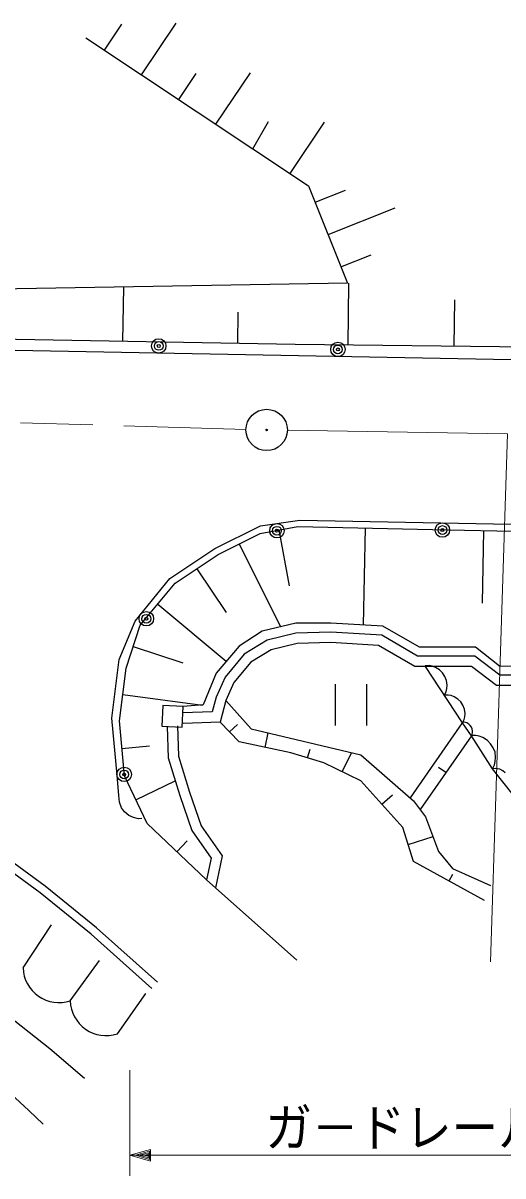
# Model space of a CAD drawing. Units: millimetres, scale not verified. Extents: x 40000 to 680000, y 20000 to 380000.
# Drawn here: x 415237 to 438420, y 275897 to 331623 of the extents above; entities that cross this region are included whole.
import ezdxf
from ezdxf.enums import TextEntityAlignment as Align

# ---------------------------------------------------------------- set-up
doc = ezdxf.new("R2010")
doc.units = ezdxf.units.MM
doc.header["$LTSCALE"] = 1000
doc.linetypes.add('CHAIN', pattern=[18.5, 12, -1.5, 3.5, -1.5])
for name, color, linetype, lineweight in [('M-BGD', 7, 'Continuous', 25), ('M-BMK', 2, 'CHAIN', 13), ('M-BMK-SRVR', 3, 'Continuous', 25), ('M-STR-HTXT', 7, 'Continuous', 13)]:
    doc.layers.add(name, color=color, linetype=linetype, lineweight=lineweight)
doc.styles.add('ＭＳ ゴシック', font='')
doc.styles.get('ＭＳ ゴシック').set_extended_font_data('MS Gothic')

msp = doc.modelspace()

# ---------------------------------------------------------------- linework, layer by layer
at = {"layer": 'M-BGD'}
for p, q in [((419170, 330312), (420010, 331574)), ((420963, 329119), (422630, 331623)), ((418274, 330909), (429033, 323748)), ((422757, 327925), (423596, 329187)), ((424550, 326732), (426217, 329218)), ((426343, 325538), (427094, 326859)), ((428136, 324345), (429795, 326836)), ((429033, 323748), (430905, 319057)), ((429345, 322966), (430812, 323552)), ((429969, 321403), (433211, 322697)), ((430593, 319839), (432060, 320425)), ((430905, 319057), (401758, 318532)), ((420055, 316235), (420102, 318863)), ((430947, 316058), (430980, 319057)), ((436070, 316002), (436095, 318249)), ((425609, 316135), (425636, 317654)), ((447758, 315172), (395808, 316157)), ((428386, 316086), (411724, 316384)), ((448878, 315861), (428386, 316086)), ((424495, 306223), (426704, 307328)), ((426684, 306952), (428516, 307289)), ((426704, 307328), (428609, 307594)), ((427600, 307120), (428098, 304416)), ((428516, 307289), (435023, 307144)), ((428609, 307594), (451618, 307175)), ((431770, 307217), (431665, 302524)), ((435023, 307144), (454956, 306755)), ((437487, 307096), (437419, 303581)), ((424660, 305939), (426684, 306952)), ((422323, 304775), (424495, 306223)), ((422587, 304542), (424660, 305939)), ((425672, 306446), (427676, 302439)), ((423624, 305241), (425049, 303127)), ((420647, 302718), (422323, 304775)), ((420900, 302517), (422587, 304542)), ((421744, 303529), (425050, 300774)), ((419885, 300852), (420647, 302718)), ((428420, 302614), (426781, 302228)), ((430107, 302614), (428420, 302614)), ((432613, 302469), (430107, 302614)), ((420225, 300444), (420900, 302517)), ((426781, 302228), (425672, 301505)), ((428420, 302132), (427022, 301794)), ((430107, 302180), (428420, 302132)), ((432565, 302035), (430107, 302180)), ((434300, 301023), (432565, 302035)), ((434397, 301457), (432613, 302469)), ((420563, 301481), (422958, 300701)), ((425672, 301505), (424563, 300203)), ((427022, 301794), (425913, 301119)), ((428486, 301633), (427215, 301326)), ((430099, 301679), (428486, 301633)), ((432416, 301543), (430099, 301679)), ((434165, 300523), (432416, 301543)), ((425913, 301119), (424997, 300011)), ((427215, 301326), (426245, 300736)), ((437065, 301023), (434300, 301023)), ((437096, 301457), (434397, 301457)), ((438270, 300107), (437065, 301023)), ((438253, 300541), (437096, 301457)), ((419524, 298029), (419885, 300852)), ((419888, 297890), (420225, 300444)), ((426245, 300736), (425426, 299744)), ((436897, 300523), (434165, 300523)), ((434862, 300564), (434664, 300556)), ((436469, 297793), (434686, 300523)), ((435003, 300534), (434862, 300564)), ((435163, 300476), (435003, 300534)), ((435360, 300361), (435163, 300476)), ((438102, 299607), (436897, 300523)), ((441434, 300493), (438253, 300541)), ((424563, 300203), (423937, 298661)), ((424997, 300011), (424563, 299047)), ((435500, 300209), (435360, 300361)), ((435612, 300038), (435500, 300209)), ((435695, 299849), (435612, 300038)), ((435721, 299622), (435695, 299849)), ((441355, 300107), (438270, 300107)), ((425426, 299744), (425036, 298879)), ((430318, 299668), (430318, 297668)), ((431838, 297668), (431838, 299668)), ((435594, 299133), (435681, 299311)), ((435681, 299311), (435710, 299452)), ((435710, 299452), (435721, 299622)), ((441234, 299607), (438102, 299607)), ((420057, 299167), (423906, 298659)), ((424563, 299047), (424371, 298324)), ((425036, 298879), (424758, 297837)), ((425036, 298879), (426251, 297504)), ((435780, 299140), (435594, 299133)), ((435913, 299112), (435780, 299140)), ((436064, 299058), (435913, 299112)), ((436249, 298949), (436064, 299058)), ((436381, 298806), (436249, 298949)), ((436486, 298645), (436381, 298806)), ((421989, 298641), (421936, 297642)), ((421989, 298641), (421936, 297642)), ((422973, 298589), (421989, 298641)), ((422973, 298589), (421989, 298641)), ((422921, 297591), (422973, 298589)), ((424371, 298324), (422957, 298274)), ((423937, 298661), (422973, 298589)), ((436564, 298467), (436486, 298645)), ((436589, 298254), (436564, 298467)), ((436579, 298094), (436589, 298254)), ((419775, 295275), (419524, 298029)), ((420129, 295239), (419888, 297890)), ((421936, 297642), (422193, 297629)), ((421936, 297642), (422921, 297591)), ((422193, 297629), (422253, 296107)), ((422193, 297629), (422253, 296107)), ((422693, 297648), (422750, 296191)), ((424758, 297837), (422974, 297774)), ((425672, 296878), (424758, 297837)), ((425215, 297357), (425595, 297719)), ((433950, 294171), (436469, 297793)), ((436541, 297831), (436448, 297825)), ((436469, 297793), (436551, 297961)), ((436903, 297167), (436469, 297793)), ((436608, 297818), (436541, 297831)), ((436551, 297961), (436579, 298094)), ((436683, 297793), (436608, 297818)), ((436778, 297742), (436683, 297793)), ((436845, 297672), (436778, 297742)), ((436900, 297593), (436845, 297672)), ((436941, 297505), (436900, 297593)), ((426251, 297504), (431553, 296251)), ((426925, 296612), (427073, 297310)), ((436903, 297167), (434420, 293617)), ((437117, 297185), (436895, 297179)), ((436903, 297167), (436941, 297252)), ((437915, 295576), (436903, 297167)), ((436957, 297399), (436941, 297505)), ((436941, 297252), (436954, 297319)), ((436954, 297319), (436957, 297399)), ((437274, 297150), (437117, 297185)), ((437452, 297083), (437274, 297150)), ((437670, 296952), (437452, 297083)), ((420008, 296564), (421340, 296685)), ((428179, 296347), (425672, 296878)), ((428974, 296106), (429102, 296529)), ((437825, 296780), (437670, 296952)), ((437947, 296587), (437825, 296780)), ((438038, 296375), (437947, 296587)), ((422253, 296107), (422808, 294286)), ((422253, 296107), (422808, 294286)), ((422750, 296191), (423281, 294450)), ((429769, 295865), (428179, 296347)), ((430661, 295432), (431110, 296356)), ((431553, 296251), (434107, 294034)), ((438014, 295774), (438049, 295932)), ((438064, 296121), (438038, 296375)), ((438049, 295932), (438064, 296121)), ((431553, 294998), (429769, 295865)), ((435661, 295392), (435313, 295636)), ((437915, 295576), (438014, 295774)), ((439410, 293696), (437915, 295576)), ((438055, 295593), (437916, 295575)), ((438156, 295582), (438055, 295593)), ((438272, 295551), (438156, 295582)), ((438418, 295484), (438272, 295551)), ((438526, 295386), (438418, 295484)), ((419865, 294279), (419775, 295275)), ((421238, 292925), (420129, 295239)), ((420683, 294082), (422591, 294996)), ((433577, 292732), (431553, 294998)), ((419894, 293960), (419865, 294279)), ((422808, 294286), (423394, 292590)), ((422808, 294286), (423394, 292590)), ((423281, 294450), (423844, 292819)), ((432565, 293865), (433078, 294324)), ((419999, 293689), (419894, 293960)), ((420137, 293500), (419999, 293689)), ((434107, 294034), (434686, 293262)), ((420354, 293319), (420137, 293500)), ((420564, 293218), (420354, 293319)), ((420810, 293160), (420564, 293218)), ((420970, 293175), (420810, 293160)), ((434686, 293262), (435312, 291575)), ((424104, 290214), (421238, 292925)), ((423394, 292590), (424320, 291263)), ((423394, 292590), (424320, 291263)), ((423844, 292819), (424853, 291373)), ((434107, 291093), (433577, 292732)), ((416067, 289587), (412685, 292058)), ((416312, 289904), (412920, 292382)), ((422671, 291570), (423166, 292094)), ((433842, 291913), (435043, 292301)), ((435312, 291575), (435987, 290756)), ((424320, 291263), (424104, 290214)), ((424853, 291373), (424535, 289830)), ((437530, 289214), (434107, 291093)), ((435819, 290154), (435998, 290480)), ((435987, 290756), (437819, 289937)), ((418790, 287883), (416312, 289904)), ((424104, 290214), (428468, 286322)), ((418530, 287579), (416067, 289587)), ((415236, 285958), (416617, 288029)), ((421458, 284962), (418530, 287579)), ((421725, 285261), (418790, 287883)), ((417514, 284361), (418925, 286313)), ((419792, 282763), (421173, 284716))]:
    msp.add_line(p, q, dxfattribs=at)
for points in [[(418205, 280610), (416537, 282046), (414845, 283372), (411252, 286203), (407693, 288857), (403776, 291558), (400072, 293979), (396790, 295908), (393291, 297841), (391499, 298730), (389821, 299452), (387805, 300214), (385671, 300905), (383318, 301378), (380974, 301746), (378958, 302007), (376868, 302397), (375760, 302642), (374601, 303006), (373348, 303631), (371979, 304441), (370973, 305056)], [(397579, 291870), (399635, 290810), (401719, 289618), (403966, 288177), (406423, 286472), (408854, 284715), (411319, 282798), (413316, 281088), (415521, 279053), (416210, 278403)]]:
    msp.add_lwpolyline(points, dxfattribs=at)
for centre, radius in [((421789, 316014), 350), ((421789, 316014), 210), ((421789, 316014), 70), ((430448, 315850), 350), ((430448, 315850), 210), ((430448, 315850), 70), ((427504, 307086), 350), ((427504, 307086), 210), ((427504, 307086), 70), ((435496, 307119), 350), ((435496, 307119), 210), ((435496, 307119), 70), ((421192, 302832), 350), ((421192, 302832), 210), ((421192, 302832), 70), ((420123, 295307), 350), ((420123, 295307), 210), ((420123, 295307), 70)]:
    msp.add_circle(centre, radius, dxfattribs=at)
for centre in [(416975, 286013), (419252, 284416)]:
    msp.add_arc(centre, 1739, 181.828, 288.0882, dxfattribs=at)
at = {"layer": 'M-BMK'}
for p, q in [((327642, 314795), (426005, 311985)), ((428004, 311940), (438633, 311765))]:
    msp.add_line(p, q, dxfattribs=at)
at = {"layer": 'M-BMK-SRVR'}
for radius in [1000, 40]:
    msp.add_circle((427004, 311956), radius, dxfattribs=at)
at = {"layer": 'M-STR-HTXT'}
for p, q in [((438633, 311765), (437821, 286240)), ((420392, 281006), (420392, 275897)), ((420392, 276897), (421392, 277177)), ((420672, 276897), (421352, 277097)), ((420832, 276897), (421312, 277017)), ((421312, 277017), (421312, 276777)), ((421352, 277097), (421352, 276697)), ((421392, 277177), (421392, 276617)), ((421392, 276617), (420392, 276897)), ((420392, 276897), (454298, 276897)), ((421352, 276697), (420672, 276897)), ((421312, 276777), (420832, 276897)), ((421072, 276897), (421272, 276937)), ((421272, 276857), (421072, 276897)), ((421272, 276937), (421272, 276857))]:
    msp.add_line(p, q, dxfattribs=at)

# ---------------------------------------------------------------- texts
at = {"layer": 'M-STR-HTXT', "style": 'ＭＳ ゴシック', "width": 0.9}
msp.add_text('ガ－ドレール L=45.0', height=1833, dxfattribs=at).set_placement((426942, 276768), align=Align.BOTTOM_LEFT)

doc.saveas('drawing.dxf')
